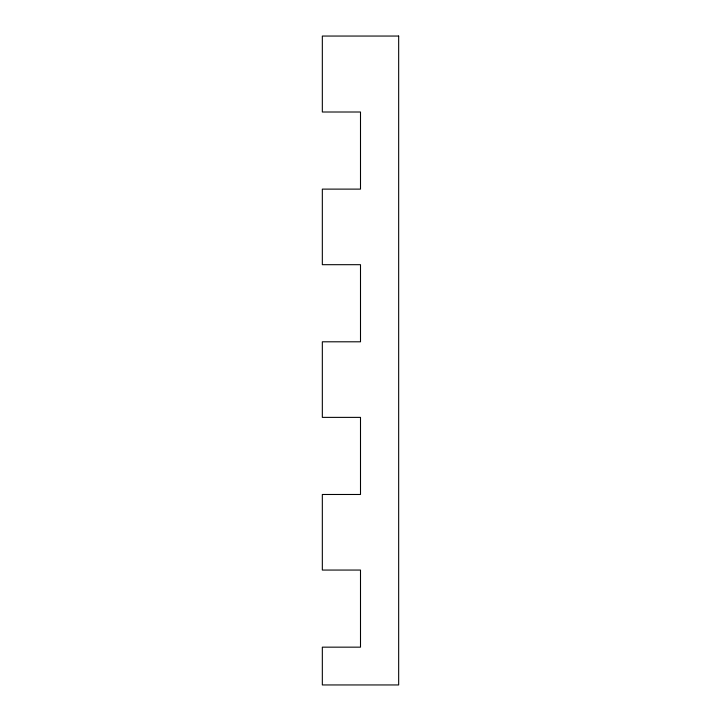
<?xml version="1.0" encoding="UTF-8"?>
<svg xmlns="http://www.w3.org/2000/svg" width="721" height="721" viewBox="0 0 721 721"><rect width="100%" height="100%" fill="white"/><g stroke="black" fill="none" stroke-linecap="round" stroke-linejoin="round"><path stroke-width="1.08" d="M398.668 36.05L322.332 36.05L322.332 112.007L360.5 112.007L360.5 189.118L322.332 189.118L322.332 264.688L360.5 264.688L360.5 341.799L322.332 341.799L322.332 417.378L360.5 417.378L360.5 494.48L322.332 494.48L322.332 570.059L360.5 570.059L360.5 647.161L322.332 647.161L322.332 684.95L398.668 684.95L398.668 36.05"/></g></svg>
